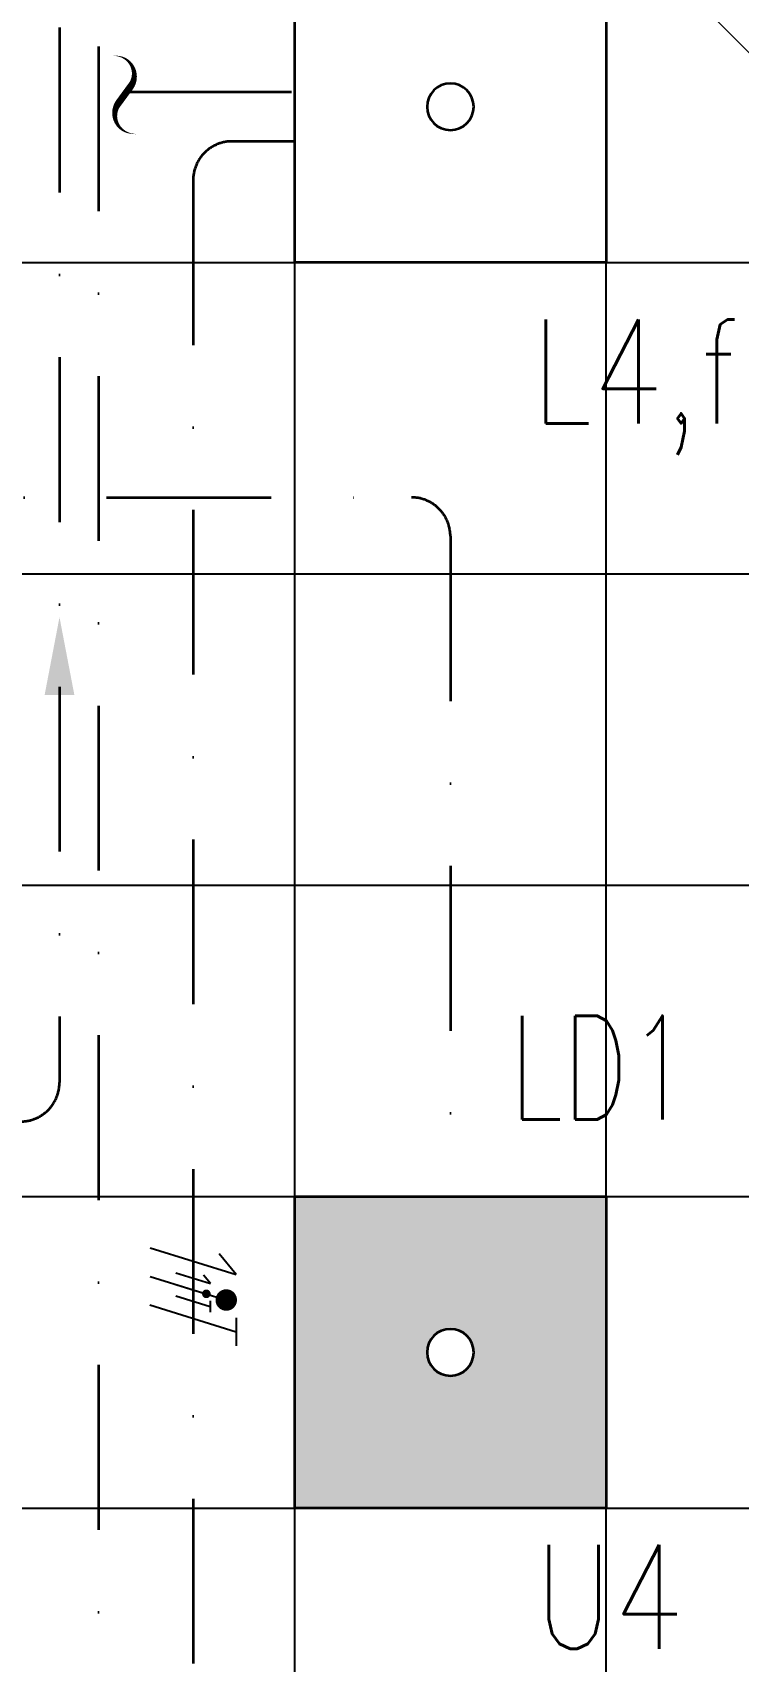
# Model space of a CAD drawing. Header units: inches. Extents: x -12418 to 183584, y -29325 to 19878.
# Drawn here: x 17893 to 19253, y -7243 to -4104 of the extents above; entities that cross this region are included whole.
import ezdxf
from ezdxf.enums import TextEntityAlignment as Align

# ---------------------------------------------------------------- set-up
doc = ezdxf.new("R2010")
doc.units = ezdxf.units.IN
doc.header["$LTSCALE"] = 25
doc.header["$MEASUREMENT"] = 0
doc.linetypes.add('DASHDOT', pattern=[25.4, 12.7, -6.35, 0, -6.35])
doc.layers.get('0').update_dxf_attribs({"color": 8})
doc.layers.add('00-Ground Floor$0$False Ceiling', color=251, linetype='Continuous')
doc.layers.add('E-LIGHTING CONDUIT', color=6, linetype='Continuous')
for name, color, linetype, lineweight in [('00-Ground Floor$0$Wooden Joinery', 251, 'Continuous', 5), ('E-LITE-CIRC', 6, 'Continuous', 25), ('E-LITE-CIRC-NUMB', 6, 'Continuous', 25), ('E-LITE-CLNG', 150, 'Continuous', 35), ('E-LITE-CLNG-CNDT', 6, 'DASHDOT', 35), ('E-LITE-CLNG-CNDT @ 100', 6, 'DASHDOT', 35), ('E-LITE-CTRL', 6, 'Continuous', 25), ('E-LITE-IDEN', 6, 'Continuous', 25), ('E-POWR-WIRE', 6, 'Continuous', 25), ('E-POWR-WIRE @ 100', 6, 'Continuous', 25), ('E-POWR-WIRE @ 20', 6, 'Continuous', 25), ('E-POWR-WIRE @ 50', 6, 'Continuous', 25)]:
    doc.layers.add(name, color=color, linetype=linetype, lineweight=lineweight)
doc.styles.add('DC_Simplex', font='SIMPLEX.shx', dxfattribs={"width": 0.7})

# ---------------------------------------------------------------- blocks, each defined once
blk = doc.blocks.new('*U150')
at = {"layer": '00-Ground Floor$0$Wooden Joinery'}
for points in [[(627.5, 526.8), (65.4, -35.4), (30, 0), (592.1, 562.1)], [(1022.5, 526.8), (1584.6, -35.4), (1620, 0), (1057.9, 562.1)], [(30, 0), (0, 0), (0, -100), (50, -100), (50, -50), (30, -50), (30, 0)], [(1620, 0), (1650, 0), (1650, -100), (1600, -100), (1600, -50), (1620, -50), (1620, 0)]]:
    blk.add_lwpolyline(points, close=True, dxfattribs=at)
for centre, start, end in [((30, 0), 0, 45), ((1620, 0), 135, 180)]:
    blk.add_arc(centre, 795, start, end, dxfattribs=at)
blk = doc.blocks.new('00-Ground Floor$0$A$Ce9e1c4c3')
at = {"layer": '00-Ground Floor$0$False Ceiling', "color": 254, "linetype": 'Continuous'}
for p, q in [((-81602.3, -12867.4), (-81602.3, -2747.4)), ((-81002.3, -12867.4), (-81002.3, -2747.4)), ((-82202.3, -4547.4), (-80402.3, -4547.4)), ((-82202.3, -5147.4), (-80402.3, -5147.4)), ((-82202.3, -5747.4), (-80402.3, -5747.4)), ((-82202.3, -6347.4), (-80402.3, -6347.4)), ((-82202.3, -6947.4), (-80402.3, -6947.4))]:
    blk.add_line(p, q, dxfattribs=at)
blk = doc.blocks.new('00-Ground Floor')
at = {"layer": '00-Ground Floor$0$False Ceiling', "color": 254}
blk.add_blockref('00-Ground Floor$0$A$Ce9e1c4c3', (100000, 0), dxfattribs=at)
at = {"layer": '00-Ground Floor$0$Wooden Joinery', "rotation": 89.99999999999999}
blk.add_blockref('*U150', (19597.7, -4497.4, 0), dxfattribs=at)
blk = doc.blocks.new('*U62')
blk.add_lwpolyline([(-300, 300), (-300, -300), (300, -300), (300, 300)], close=True)
blk.add_circle((0, 0), 45)
at = {"layer": 'E-LITE-CIRC-NUMB', "style": 'DC_Simplex', "width": 0.7, "flags": 8}
blk.add_attdef('CIRCUIT', text='', height=200, rotation=0, dxfattribs=at).set_placement((-473.9, 300), align=Align.RIGHT)
at = {"layer": 'E-LITE-CTRL', "style": 'DC_Simplex', "width": 0.7, "flags": 8}
blk.add_attdef('CONTROL', (1118.9, -935), '', height=200, rotation=360, dxfattribs=at)
at = {"layer": 'E-LITE-IDEN', "style": 'DC_Simplex', "width": 0.7, "flags": 8}
blk.add_attdef('TYPE', (510.2, 424.3), '', height=200, rotation=360, dxfattribs=at)
blk = doc.blocks.new('*U284')
h = blk.add_hatch(color=254)
h.dxf.hatch_style = 1
h.paths.add_polyline_path([(-300, 300), (-300, -300), (300, -300), (300, 300)])
edge = h.paths.add_edge_path(flags=16)
edge.add_arc((0, 0), 45, 0, 360)
blk.add_lwpolyline([(-300, 300), (-300, -300), (300, -300), (300, 300)], close=True)
blk.add_circle((0, 0), 45)
at = {"layer": 'E-LITE-CIRC-NUMB', "style": 'DC_Simplex', "width": 0.7, "flags": 8}
blk.add_attdef('CIRCUIT', text='', height=200, rotation=0, dxfattribs=at).set_placement((-473.9, 300), align=Align.RIGHT)
at = {"layer": 'E-LITE-CTRL', "style": 'DC_Simplex', "width": 0.7, "flags": 8}
blk.add_attdef('CONTROL', (1118.9, -935), '', height=200, rotation=360, dxfattribs=at)
at = {"layer": 'E-LITE-IDEN', "style": 'DC_Simplex', "width": 0.7, "flags": 8}
blk.add_attdef('TYPE', (-114.6, 448.6), '', height=200, rotation=360, dxfattribs=at)
blk = doc.blocks.new('*U54')
blk.add_hatch(color=256).paths.add_polyline_path([(-0.287, 0), (0, -1.5), (0.287, 0)])
blk = doc.blocks.new('CD-CUT')
at = {"linetype": 'Continuous'}
blk.add_lwpolyline([(-30.4, 100, 0, 1.75, 0), (-13.9, 97.3, 1.75, 17.5, -0.545095), (15.4, 21.1, 17.5, 17.5, 0), (-15.4, -21.1, 17.5, 1.75, 0.545095), (13.9, -97.3, 1.75, 0, 0), (30.4, -100, 0, 0, 0)], format="xyseb", dxfattribs=at)
blk = doc.blocks.new('*U82')
for p, q in [((-1.658, 1.617), (1.663, 0.587)), ((1.663, 0.587), (1.004, 1.389)), ((-1.66, 0.515), (1.66, -0.515)), ((-1.663, -0.587), (1.658, -1.617)), ((1.659, -1.078), (1.657, -2.157))]:
    blk.add_line(p, q)
at = {"const_width": 0.414}
blk.add_lwpolyline([(1.278, -0.19, 1), (1.277, -0.604, 1)], format="xyb", close=True, dxfattribs=at)
blk = doc.blocks.new('*U1398')
at = {"layer": 'E-POWR-WIRE @ 100', "xscale": 100, "yscale": 100, "zscale": 100}
blk.add_blockref('*U82', (18202, -7726.7), dxfattribs=at)
at = {"layer": 'E-POWR-WIRE @ 20', "xscale": 20, "yscale": 20, "zscale": 20}
blk.add_blockref('*U82', (18202, -6526.7), dxfattribs=at)
at = {"layer": 'E-POWR-WIRE @ 50', "xscale": 50, "yscale": 50, "zscale": 50}
blk.add_blockref('*U82', (18202, -6526.7), dxfattribs=at)

msp = doc.modelspace()

# ---------------------------------------------------------------- linework, layer by layer
at = {"layer": 'E-LITE-CLNG-CNDT', "elevation": 0}
for points in [[(19849.5, -3384.8), (18019.6, -3384.8, 0.414214), (17944.6, -3459.8), (17944.6, -6127.6, -0.414214), (17869.6, -6202.6), (17400, -6202.6)], [(19849.5, -3421.1), (18094.6, -3421.1, 0.414214), (18019.6, -3496.1), (18019.6, -8588, -0.414214), (17944.6, -8663), (13273.1, -8663, 0.414124), (13198.1, -8738), (13197.9, -9297.4)]]:
    msp.add_lwpolyline(points, format="xyb", dxfattribs=at)
at = {"layer": 'E-LITE-CLNG-CNDT'}
msp.add_lwpolyline([(18073.9, -4218.7), (18397.7, -4218.7)], dxfattribs=at)
msp.add_lwpolyline([(18397.7, -4314), (18277, -4314, 0.414214), (18202, -4389), (18202, -8972.4, 0.414214), (18277, -9047.4), (18397.7, -9047.4)], format="xyb", dxfattribs=at)
at = {"layer": 'E-LITE-CLNG-CNDT', "color": 1}
msp.add_lwpolyline([(17400, -5000), (18622.7, -5000, -0.414214), (18697.7, -5075), (18697.7, -6347.4)], format="xyb", dxfattribs=at)

# ---------------------------------------------------------------- block references
at = {"layer": 'E-LIGHTING CONDUIT', "xscale": 0.762, "yscale": 0.762, "zscale": 0.762}
msp.add_blockref('CD-CUT', (18069.9, -4224.3), dxfattribs=at)
at = {"layer": 'E-LITE-CLNG'}
ref = msp.add_blockref('*U62', (18697.7, -4247.4), dxfattribs=dict(at, xscale=-1))
ref.add_attrib('TYPE', 'LD1', (18187.6, -3823.1), dxfattribs={"layer": 'E-LITE-IDEN', "height": 200, "rotation": 0, "style": 'DC_Simplex', "width": 0.7, "flags": 8})
ref = msp.add_blockref('*U284', (18697.7, -6647.4), dxfattribs=dict(at, xscale=-1))
ref.add_attrib('TYPE', 'LD1', (18812.3, -6198.9), dxfattribs={"layer": 'E-LITE-IDEN', "height": 200, "rotation": 0, "style": 'DC_Simplex', "width": 0.7, "flags": 8})
at = {"layer": 'E-LITE-CLNG-CNDT', "color": 1}
msp.add_blockref('00-Ground Floor', (0, 0), dxfattribs=at)
at = {"layer": 'E-LITE-CLNG-CNDT @ 100', "xscale": 100, "yscale": 100, "zscale": 100, "rotation": 180}
msp.add_blockref('*U54', (17944.6, -5380.9, 0), dxfattribs=at)
at = {"layer": 'E-POWR-WIRE'}
msp.add_blockref('*U1398', (0, 0), dxfattribs=at)

# ---------------------------------------------------------------- texts
at = {"layer": 'E-LITE-CIRC', "style": 'DC_Simplex', "width": 0.8}
for s, p in [('L4,f', (18854.2, -4857.4)), ('U4', (18859.8, -7218.4))]:
    msp.add_text(s, height=200, rotation=0, dxfattribs=at).set_placement(p)

doc.saveas('drawing.dxf')
